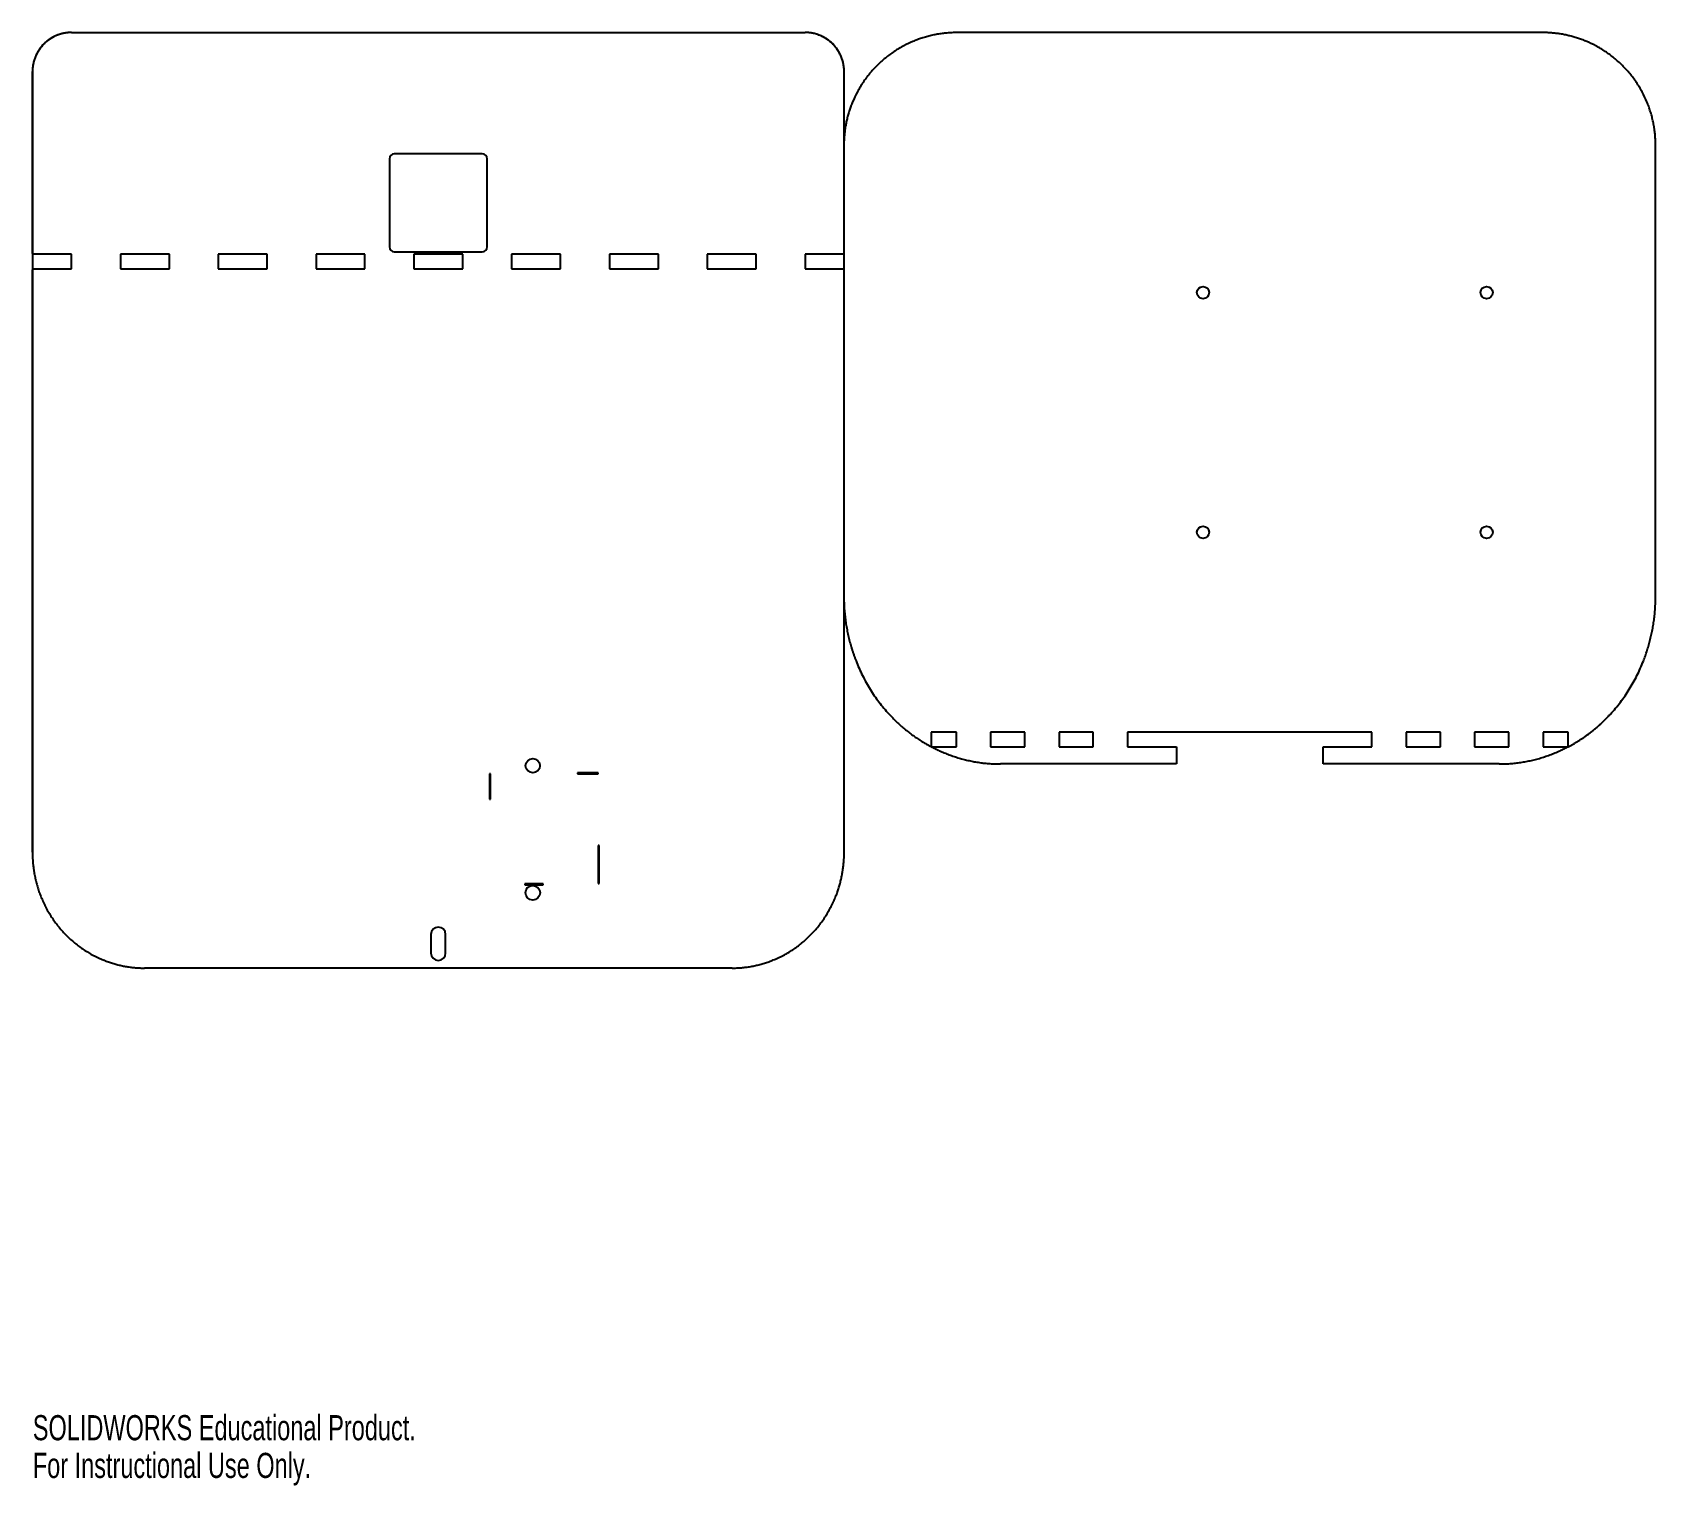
# Model space of a CAD drawing. Header units: millimetres. Extents: x 0 to 332, y 0 to 297.
import ezdxf

# ---------------------------------------------------------------- set-up
doc = ezdxf.new("R2010")
doc.units = ezdxf.units.MM
doc.styles.add('SLDTEXTSTYLE0', font='TXT', dxfattribs={"width": 0.7})

msp = doc.modelspace()

# ---------------------------------------------------------------- linework, layer by layer
at = {"color": 7, "linetype": 'Continuous', "lineweight": 25}
for p, q in [((7.93, 297), (157.93, 297)), ((7.93, 297), (7.93, 297)), ((157.93, 297), (157.93, 297)), ((308.76, 296.98), (188.98, 296.98)), ((-0.07, 289), (-0.07, 251.67)), ((-0.07, 251.84), (-0.07, 289)), ((165.93, 129.39), (165.93, 289)), ((165.88, 273.98), (165.88, 181.03)), ((331.86, 181.03), (331.86, 273.98)), ((72.93, 271.17), (72.93, 253.17)), ((91.93, 272.17), (73.93, 272.17)), ((92.93, 253.17), (92.93, 271.17)), ((7.93, 251.67), (-0.07, 251.67)), ((-0.07, 251.67), (-0.07, 248.67)), ((7.93, 248.67), (7.93, 251.67)), ((27.93, 251.67), (17.93, 251.67)), ((17.93, 251.67), (17.93, 248.67)), ((27.93, 248.67), (27.93, 251.67)), ((47.93, 251.67), (37.93, 251.67)), ((37.93, 251.67), (37.93, 248.67)), ((47.93, 248.67), (47.93, 251.67)), ((67.93, 251.67), (57.93, 251.67)), ((57.93, 251.67), (57.93, 248.67)), ((67.93, 248.67), (67.93, 251.67)), ((73.93, 252.17), (91.93, 252.17)), ((87.93, 251.67), (77.93, 251.67)), ((77.93, 251.67), (77.93, 248.67)), ((87.93, 248.67), (87.93, 251.67)), ((107.93, 251.67), (97.93, 251.67)), ((97.93, 251.67), (97.93, 248.67)), ((107.93, 248.67), (107.93, 251.67)), ((127.93, 251.67), (117.93, 251.67)), ((117.93, 251.67), (117.93, 248.67)), ((127.93, 248.67), (127.93, 251.67)), ((147.93, 251.67), (137.93, 251.67)), ((137.93, 251.67), (137.93, 248.67)), ((147.93, 248.67), (147.93, 251.67)), ((165.93, 251.67), (157.93, 251.67)), ((157.93, 251.67), (157.93, 248.67)), ((165.93, 248.67), (165.93, 251.67)), ((-0.07, 248.67), (-0.07, 129.39)), ((-0.07, 248.67), (7.93, 248.67)), ((-0.07, 129.39), (-0.07, 248.49)), ((17.93, 248.67), (27.93, 248.67)), ((37.93, 248.67), (47.93, 248.67)), ((57.93, 248.67), (67.93, 248.67)), ((77.93, 248.67), (87.93, 248.67)), ((97.93, 248.67), (107.93, 248.67)), ((117.93, 248.67), (127.93, 248.67)), ((137.93, 248.67), (147.93, 248.67)), ((157.93, 248.67), (165.93, 248.67)), ((188.87, 153.98), (183.73, 153.98)), ((183.73, 153.98), (183.73, 150.98)), ((188.87, 150.98), (188.87, 153.98)), ((195.87, 153.98), (195.87, 150.98)), ((202.87, 153.98), (195.87, 153.98)), ((202.87, 150.98), (202.87, 153.98)), ((216.87, 153.98), (209.87, 153.98)), ((209.87, 153.98), (209.87, 150.98)), ((216.87, 150.98), (216.87, 153.98)), ((273.87, 153.98), (223.87, 153.98)), ((223.87, 153.98), (223.87, 150.98)), ((273.87, 150.98), (273.87, 153.98)), ((287.87, 153.98), (280.87, 153.98)), ((280.87, 153.98), (280.87, 150.98)), ((287.87, 150.98), (287.87, 153.98)), ((301.87, 153.98), (294.87, 153.98)), ((294.87, 153.98), (294.87, 150.98)), ((301.87, 150.98), (301.87, 153.98)), ((314.01, 153.98), (308.87, 153.98)), ((308.87, 153.98), (308.87, 150.98)), ((314.01, 150.98), (314.01, 153.98)), ((183.73, 150.98), (188.87, 150.98)), ((195.87, 150.98), (202.87, 150.98)), ((209.87, 150.98), (216.87, 150.98)), ((223.87, 150.98), (233.87, 150.98)), ((233.87, 150.98), (233.87, 147.45)), ((263.87, 147.45), (263.87, 150.98)), ((263.87, 150.98), (273.87, 150.98)), ((280.87, 150.98), (287.87, 150.98)), ((294.87, 150.98), (301.87, 150.98)), ((308.87, 150.98), (314.01, 150.98)), ((233.87, 147.45), (197.87, 147.45)), ((299.87, 147.45), (263.87, 147.45)), ((93.43, 145.43), (93.43, 140.25)), ((93.63, 145.43), (93.43, 145.43)), ((93.63, 140.25), (93.63, 145.43)), ((115.63, 145.63), (111.42, 145.63)), ((111.42, 145.63), (111.42, 145.43)), ((111.42, 145.43), (115.63, 145.43)), ((115.63, 145.43), (115.63, 145.63)), ((93.43, 140.25), (93.63, 140.25)), ((115.63, 130.79), (115.63, 123.02)), ((115.83, 130.79), (115.63, 130.79)), ((115.83, 123.02), (115.83, 130.79)), ((104.34, 122.93), (100.63, 122.93)), ((100.63, 122.93), (100.63, 122.73)), ((104.34, 122.73), (104.34, 122.93)), ((115.63, 123.02), (115.83, 123.02)), ((100.63, 122.73), (104.34, 122.73)), ((81.43, 112.59), (81.43, 108.8)), ((84.43, 108.8), (84.43, 112.59)), ((143, 105.72), (22.86, 105.72))]:
    msp.add_line(p, q, dxfattribs=at)
for centre, radius in [((239.32, 243.81), 1.25), ((297.32, 243.81), 1.25), ((239.32, 194.81), 1.25), ((297.32, 194.81), 1.25), ((102.25, 147.09), 1.46), ((102.25, 121.12), 1.5)]:
    msp.add_circle(centre, radius, dxfattribs=at)
for centre, radius, start, end in [((73.93, 271.17), 1, 90, 180), ((91.93, 271.17), 1, 0, 90), ((73.93, 253.17), 1, 180, 270), ((91.93, 253.17), 1, 270, 0), ((82.93, 112.59), 1.5, 0, 180), ((82.93, 108.8), 1.5, 180, 0)]:
    msp.add_arc(centre, radius, start, end, dxfattribs=at)
for points, knots in [([(7.93, 297), (7.84, 297), (7.66, 297), (7.39, 296.98), (7.12, 296.96), (6.86, 296.93), (6.6, 296.89), (6.34, 296.84), (6.08, 296.78), (5.83, 296.72), (5.59, 296.65), (5.34, 296.57), (5.11, 296.49), (4.87, 296.39), (4.65, 296.3), (4.42, 296.19), (4.2, 296.08), (3.99, 295.96), (3.78, 295.84), (3.58, 295.71), (3.38, 295.58), (3.19, 295.45), (3.01, 295.31), (2.83, 295.16), (2.65, 295.01), (2.48, 294.86), (2.32, 294.7), (2.16, 294.54), (2.01, 294.38), (1.87, 294.22), (1.73, 294.05), (1.59, 293.88), (1.46, 293.71), (1.34, 293.54), (1.22, 293.36), (1.11, 293.19), (1.01, 293.01), (0.91, 292.83), (0.81, 292.66), (0.72, 292.48), (0.64, 292.3), (0.56, 292.12), (0.49, 291.94), (0.42, 291.76), (0.36, 291.58), (0.3, 291.4), (0.24, 291.22), (0.19, 291.04), (0.15, 290.86), (0.11, 290.69), (0.07, 290.51), (0.04, 290.34), (0.01, 290.17), (-0.01, 289.99), (-0.03, 289.82), (-0.04, 289.66), (-0.06, 289.49), (-0.06, 289.32), (-0.07, 289.16), (-0.07, 289.05), (-0.07, 289)], [0, 0, 0, 0, 0.021642, 0.043129, 0.064462, 0.08564, 0.106664, 0.127534, 0.148249, 0.16881, 0.189217, 0.209469, 0.229566, 0.24951, 0.269299, 0.288933, 0.308413, 0.327739, 0.34691, 0.365927, 0.38479, 0.403498, 0.422052, 0.440451, 0.458696, 0.476787, 0.494723, 0.512505, 0.530132, 0.547605, 0.564924, 0.582088, 0.599098, 0.615953, 0.632654, 0.649201, 0.665593, 0.681831, 0.697914, 0.713843, 0.729618, 0.745238, 0.760704, 0.776015, 0.791172, 0.806175, 0.821023, 0.835717, 0.850256, 0.864641, 0.878872, 0.892948, 0.90687, 0.920638, 0.934251, 0.947709, 0.961014, 0.974163, 0.987159, 1, 1, 1, 1]), ([(7.93, 297), (7.84, 297), (7.67, 297), (7.41, 296.98), (7.15, 296.96), (6.89, 296.93), (6.63, 296.89), (6.2, 296.82), (5.61, 296.67), (4.86, 296.4), (4.16, 296.07), (3.26, 295.53), (2.24, 294.7), (1.41, 293.68), (0.87, 292.78), (0.53, 292.07), (0.26, 291.33), (0.09, 290.65), (-0.01, 290.05), (-0.06, 289.52), (-0.07, 289.17), (-0.07, 289)], [0, 0, 0, 0, 0.020853, 0.041662, 0.062448, 0.083235, 0.104043, 0.124897, 0.187498, 0.250098, 0.312376, 0.374653, 0.499779, 0.624266, 0.686809, 0.749351, 0.811875, 0.874399, 0.916296, 0.958103, 1, 1, 1, 1]), ([(165.93, 289), (165.93, 289.09), (165.93, 289.26), (165.91, 289.52), (165.89, 289.78), (165.86, 290.04), (165.82, 290.3), (165.75, 290.73), (165.6, 291.32), (165.33, 292.06), (165, 292.77), (164.46, 293.67), (163.63, 294.69), (162.61, 295.52), (161.71, 296.06), (161, 296.4), (160.26, 296.66), (159.58, 296.84), (158.98, 296.94), (158.45, 296.99), (158.1, 297), (157.93, 297)], [0, 0, 0, 0, 0.020853, 0.041662, 0.062448, 0.083235, 0.104043, 0.124897, 0.187497, 0.250098, 0.312376, 0.374654, 0.499779, 0.624267, 0.686809, 0.749351, 0.811875, 0.8744, 0.916297, 0.958103, 1, 1, 1, 1]), ([(165.93, 289), (165.93, 289.09), (165.93, 289.28), (165.91, 289.57), (165.89, 289.86), (165.85, 290.14), (165.8, 290.43), (165.74, 290.72), (165.68, 291), (165.6, 291.29), (165.51, 291.57), (165.41, 291.85), (165.29, 292.13), (165.17, 292.4), (165.04, 292.67), (164.89, 292.94), (164.74, 293.2), (164.57, 293.46), (164.4, 293.71), (164.21, 293.96), (164.01, 294.2), (163.8, 294.43), (163.58, 294.66), (163.35, 294.89), (163.09, 295.11), (162.81, 295.34), (162.5, 295.57), (162.17, 295.79), (161.81, 296), (161.42, 296.2), (161, 296.39), (160.55, 296.56), (160.08, 296.71), (159.58, 296.83), (159.05, 296.93), (158.5, 296.99), (158.12, 296.99), (157.93, 297)], [0, 0, 0, 0, 0.022656, 0.045427, 0.068314, 0.091317, 0.114436, 0.137671, 0.161021, 0.184487, 0.208069, 0.231766, 0.25558, 0.279509, 0.303554, 0.327714, 0.351991, 0.376383, 0.400891, 0.425514, 0.450254, 0.475109, 0.50008, 0.525857, 0.553163, 0.581996, 0.612357, 0.644247, 0.677664, 0.712609, 0.749082, 0.787082, 0.826611, 0.867667, 0.91025, 0.954361, 1, 1, 1, 1]), ([(188.98, 296.98), (188.81, 296.97), (188.47, 296.97), (187.96, 296.96), (187.46, 296.93), (186.96, 296.89), (186.46, 296.84), (185.96, 296.78), (185.46, 296.71), (184.97, 296.63), (184.48, 296.54), (183.99, 296.44), (183.5, 296.33), (183.02, 296.2), (182.53, 296.07), (182.05, 295.92), (181.57, 295.76), (181.1, 295.6), (180.62, 295.42), (179.61, 295.01), (178.09, 294.3), (176.14, 293.15), (174.32, 291.8), (172.64, 290.28), (171.11, 288.61), (169.76, 286.8), (168.59, 284.87), (167.81, 283.23), (167.31, 281.96), (167.01, 281.1), (166.74, 280.24), (166.51, 279.36), (166.32, 278.48), (166.16, 277.59), (166.03, 276.7), (165.94, 275.8), (165.89, 274.89), (165.88, 274.28), (165.88, 273.98)], [0, 0, 0, 0, 0.0140415, 0.0280304, 0.0419733, 0.0558766, 0.0697467, 0.0835903, 0.0974141, 0.1112245, 0.1250283, 0.1388322, 0.1526427, 0.1664667, 0.1803106, 0.1941812, 0.208085, 0.2220284, 0.2360181, 0.2500603, 0.3128368, 0.3749838, 0.4371066, 0.4998111, 0.5625648, 0.6246813, 0.6867712, 0.749446, 0.7747472, 0.7998885, 0.8249089, 0.8498477, 0.8747448, 0.8996401, 0.9245736, 0.9495853, 0.9747144, 1, 1, 1, 1]), ([(331.86, 273.98), (331.86, 274.14), (331.86, 274.48), (331.84, 274.99), (331.81, 275.49), (331.78, 276), (331.73, 276.5), (331.67, 276.99), (331.6, 277.49), (331.51, 277.98), (331.42, 278.47), (331.32, 278.96), (331.2, 279.45), (331.08, 279.93), (330.94, 280.42), (330.79, 280.9), (330.64, 281.38), (330.47, 281.85), (330.29, 282.33), (329.88, 283.34), (329.16, 284.86), (327.99, 286.8), (326.63, 288.61), (325.1, 290.28), (323.42, 291.8), (321.6, 293.14), (319.66, 294.3), (318.02, 295.07), (316.75, 295.56), (315.89, 295.86), (315.02, 296.12), (314.15, 296.35), (313.27, 296.54), (312.38, 296.7), (311.49, 296.82), (310.58, 296.91), (309.68, 296.97), (309.07, 296.97), (308.76, 296.98)], [0, 0, 0, 0, 0.014047, 0.028042, 0.041989, 0.055896, 0.06977, 0.083618, 0.097445, 0.111259, 0.125067, 0.138875, 0.152691, 0.166521, 0.180372, 0.194251, 0.208164, 0.222119, 0.236121, 0.250177, 0.312929, 0.375094, 0.437286, 0.500117, 0.562776, 0.624855, 0.686958, 0.749689, 0.774953, 0.800062, 0.825055, 0.849971, 0.874847, 0.899722, 0.924637, 0.949629, 0.974738, 1, 1, 1, 1]), ([(165.88, 181.03), (165.88, 180.82), (165.9, 180.41), (165.92, 179.79), (165.96, 179.18), (166.01, 178.56), (166.07, 177.95), (166.14, 177.34), (166.22, 176.74), (166.3, 176.13), (166.4, 175.53), (166.51, 174.93), (166.63, 174.34), (166.76, 173.74), (166.9, 173.15), (167.04, 172.56), (167.2, 171.98), (167.37, 171.39), (167.55, 170.81), (167.73, 170.23), (167.93, 169.65), (168.14, 169.08), (168.67, 167.69), (169.62, 165.53), (171.18, 162.72), (172.99, 160.09), (174.6, 158.17), (175.84, 156.85), (176.64, 156.07), (177.45, 155.32), (178.29, 154.6), (179.14, 153.92), (180.02, 153.26), (180.91, 152.64), (181.83, 152.05), (182.77, 151.49), (183.41, 151.15), (183.73, 150.97)], [0, 0, 0, 0, 0.016931, 0.033806, 0.050632, 0.067411, 0.084148, 0.100849, 0.117517, 0.134157, 0.150774, 0.167373, 0.183957, 0.200533, 0.217104, 0.233676, 0.250252, 0.266838, 0.283439, 0.300058, 0.316701, 0.333373, 0.350077, 0.438747, 0.526101, 0.612896, 0.699902, 0.73055, 0.760962, 0.791174, 0.821219, 0.851133, 0.880952, 0.910711, 0.940448, 0.970199, 1, 1, 1, 1]), ([(314.01, 150.97), (314.18, 151.06), (314.52, 151.24), (315.02, 151.52), (315.51, 151.81), (316, 152.11), (316.48, 152.42), (316.96, 152.73), (317.43, 153.06), (317.89, 153.39), (318.35, 153.74), (318.81, 154.09), (319.26, 154.45), (319.7, 154.82), (320.14, 155.19), (320.57, 155.58), (321, 155.98), (321.42, 156.38), (321.83, 156.79), (322.24, 157.22), (323.24, 158.28), (324.73, 160.06), (326.54, 162.7), (328.11, 165.51), (329.14, 167.83), (329.79, 169.58), (330.16, 170.69), (330.49, 171.8), (330.79, 172.92), (331.06, 174.06), (331.28, 175.2), (331.47, 176.35), (331.63, 177.5), (331.74, 178.67), (331.82, 179.85), (331.85, 180.63), (331.86, 181.03)], [0, 0, 0, 0, 0.015648, 0.031277, 0.046893, 0.062502, 0.078108, 0.093717, 0.109333, 0.124963, 0.140612, 0.156284, 0.171985, 0.187721, 0.203495, 0.219314, 0.235182, 0.251105, 0.267087, 0.283134, 0.299249, 0.38632, 0.473178, 0.560596, 0.649333, 0.681248, 0.713058, 0.744796, 0.776493, 0.808183, 0.839899, 0.871673, 0.903538, 0.935526, 0.96767, 1, 1, 1, 1]), ([(183.73, 150.97), (183.87, 150.9), (184.14, 150.76), (184.55, 150.56), (184.97, 150.36), (185.58, 150.08), (186.38, 149.73), (187.39, 149.33), (188.41, 148.97), (189.43, 148.65), (190.46, 148.37), (191.5, 148.12), (192.54, 147.91), (193.59, 147.75), (194.65, 147.61), (195.72, 147.52), (196.79, 147.46), (197.51, 147.45), (197.87, 147.45)], [0, 0, 0, 0, 0.031234, 0.062513, 0.093842, 0.12523, 0.19933, 0.272905, 0.346045, 0.418842, 0.491386, 0.563772, 0.636093, 0.708443, 0.780915, 0.853604, 0.926602, 1, 1, 1, 1]), ([(299.87, 147.45), (300.06, 147.45), (300.43, 147.45), (300.99, 147.47), (301.55, 147.49), (302.11, 147.53), (302.66, 147.58), (303.22, 147.63), (303.77, 147.7), (304.32, 147.78), (304.87, 147.86), (305.41, 147.96), (305.96, 148.07), (306.5, 148.18), (307.04, 148.31), (307.58, 148.45), (308.11, 148.6), (308.65, 148.76), (309.18, 148.93), (309.71, 149.1), (310.24, 149.29), (310.76, 149.49), (311.29, 149.7), (311.81, 149.92), (312.44, 150.2), (313.18, 150.55), (313.73, 150.83), (314.01, 150.97)], [0, 0, 0, 0, 0.038269, 0.076418, 0.114461, 0.152408, 0.190274, 0.228072, 0.265815, 0.303516, 0.341188, 0.378844, 0.416498, 0.454163, 0.491852, 0.529578, 0.567356, 0.605197, 0.643114, 0.681122, 0.719233, 0.757459, 0.795813, 0.834308, 0.872956, 0.936583, 1, 1, 1, 1]), ([(-0.07, 129.39), (-0.07, 129.22), (-0.07, 128.88), (-0.05, 128.37), (-0.03, 127.85), (0.01, 127.35), (0.06, 126.84), (0.12, 126.33), (0.18, 125.83), (0.26, 125.33), (0.35, 124.83), (0.45, 124.34), (0.56, 123.85), (0.68, 123.35), (0.81, 122.86), (0.95, 122.38), (1.1, 121.89), (1.26, 121.41), (1.43, 120.93), (1.83, 119.89), (2.53, 118.34), (3.66, 116.35), (4.98, 114.49), (6.48, 112.76), (8.14, 111.17), (9.94, 109.77), (11.88, 108.56), (13.52, 107.75), (14.8, 107.22), (15.67, 106.91), (16.54, 106.63), (17.42, 106.39), (18.31, 106.18), (19.21, 106.01), (20.11, 105.88), (21.02, 105.79), (21.94, 105.73), (22.55, 105.73), (22.86, 105.72)], [0, 0, 0, 0, 0.014077, 0.0281, 0.042074, 0.056006, 0.069901, 0.083766, 0.097607, 0.111429, 0.12524, 0.139044, 0.152848, 0.166658, 0.180481, 0.194323, 0.208188, 0.222085, 0.236018, 0.249993, 0.313008, 0.375245, 0.43729, 0.499739, 0.562715, 0.6249, 0.686927, 0.749428, 0.774776, 0.799948, 0.824983, 0.849925, 0.874816, 0.899698, 0.924615, 0.94961, 0.974724, 1, 1, 1, 1]), ([(143, 105.72), (143.16, 105.73), (143.48, 105.73), (143.97, 105.74), (144.45, 105.77), (144.93, 105.8), (145.41, 105.85), (145.88, 105.91), (146.36, 105.97), (146.83, 106.05), (147.3, 106.14), (147.77, 106.23), (148.24, 106.34), (148.7, 106.46), (149.16, 106.59), (149.62, 106.72), (150.08, 106.87), (150.54, 107.03), (150.99, 107.2), (151.44, 107.38), (152.45, 107.8), (153.96, 108.54), (155.89, 109.75), (157.7, 111.16), (159.36, 112.74), (160.86, 114.47), (162.19, 116.33), (163.32, 118.32), (164.07, 120), (164.56, 121.29), (164.85, 122.16), (165.1, 123.04), (165.32, 123.93), (165.51, 124.82), (165.66, 125.72), (165.78, 126.63), (165.87, 127.55), (165.92, 128.47), (165.93, 129.08), (165.93, 129.39)], [0, 0, 0, 0, 0.013289, 0.026529, 0.039725, 0.052883, 0.06601, 0.079111, 0.092192, 0.105261, 0.118322, 0.131382, 0.144448, 0.157526, 0.170621, 0.18374, 0.19689, 0.210075, 0.223302, 0.236578, 0.249908, 0.312408, 0.37443, 0.43661, 0.499578, 0.562027, 0.624073, 0.68631, 0.749325, 0.774519, 0.799589, 0.824571, 0.849501, 0.874415, 0.899349, 0.924339, 0.94942, 0.974629, 1, 1, 1, 1])]:
    msp.add_open_spline(points, degree=3, knots=knots, dxfattribs=at)
msp.add_open_spline([(-0.07, 289.01), (-0.07, 289), (-0.07, 289), (-0.07, 289)], degree=3, dxfattribs=at)

# ---------------------------------------------------------------- texts
at = {"color": 7, "linetype": 'Continuous', "char_height": 5.1381, "attachment_point": 1, "style": 'SLDTEXTSTYLE0'}
for s, insert in [('SOLIDWORKS Educational Product.', (0, 14.33)), ('For Instructional Use Only.', (0, 6.62))]:
    msp.add_mtext(s, dxfattribs=dict(at, insert=insert))

doc.saveas('drawing.dxf')
